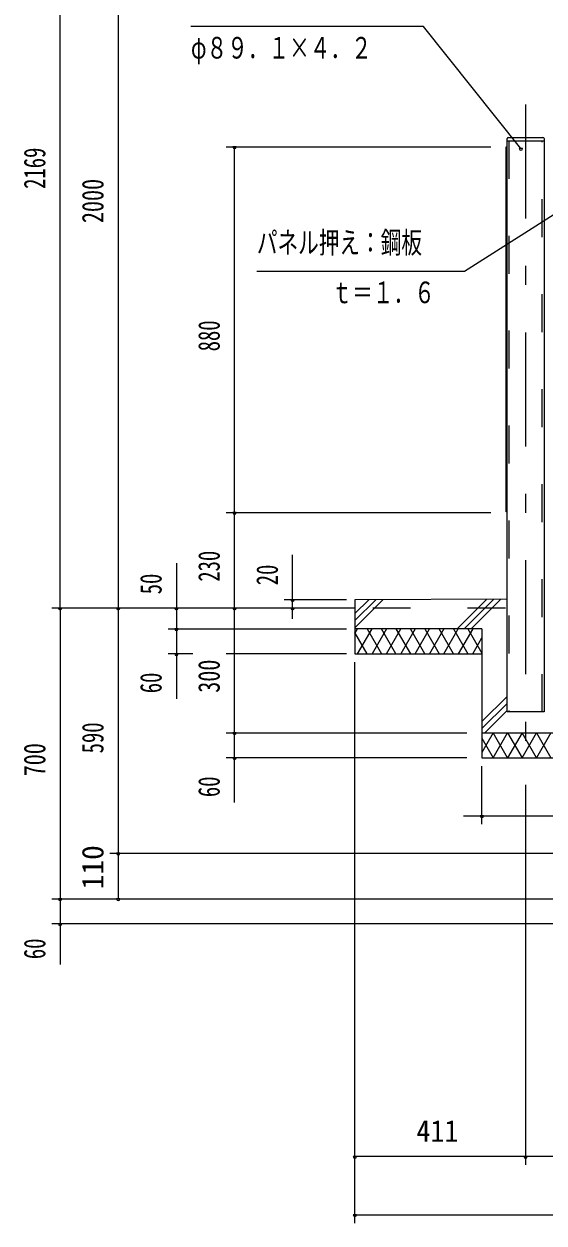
# Model space of a CAD drawing. Units: millimetres, scale not verified. Extents: x -34085 to 34091, y -14700 to 14700.
# Drawn here: x 14091 to 18476, y -3647 to 6454 of the extents above; entities that cross this region are included whole.
import ezdxf
from ezdxf.enums import TextEntityAlignment as Align

# ---------------------------------------------------------------- set-up
doc = ezdxf.new("R2010")
doc.units = ezdxf.units.MM
doc.header["$LTSCALE"] = 80
doc.linetypes.add('USER2', pattern=[10, 4, -6])
doc.linetypes.add('USER3', pattern=[24, 12, -5, 2, -5])
for name, color, linetype, lineweight in [('0-6_2-02BOLD', 7, 'Continuous', 18), ('0-7_2-12HIDDEN', 3, 'USER2', 18), ('0-8_2-22CENTER', 3, 'USER3', 18), ('0-A_2-52DIM', 3, 'Continuous', 18), ('0-B_2-62HATCH', 2, 'Continuous', 18)]:
    doc.layers.add(name, color=color, linetype=linetype, lineweight=lineweight)
doc.styles.add('ＭＳ ゴシック', font='')
doc.styles.get('ＭＳ ゴシック').set_extended_font_data('MS Gothic')

msp = doc.modelspace()

# ---------------------------------------------------------------- linework, layer by layer
at = {"layer": '0-6_2-02BOLD'}
for p, q in [((18163.92, 657.9), (18163.92, 5487.9)), ((18163.92, 5470.4), (18475.77, 5470.4)), ((18174.41, 5498.4), (18465.26, 5498.4)), ((16881.35, 1532.9), (16356.34, 1532.9)), ((17952.24, 1357.9), (16881.35, 1357.9)), ((17952.24, 482.9), (18687.25, 482.9))]:
    msp.add_line(p, q, dxfattribs=at)
for points in [[(18475.77, 5487.9), (18475.77, 657.9), (18163.82, 657.9)], [(18163.92, 2343.5), (18157.09, 2343.5), (18157.09, 5417.9), (18163.92, 5417.9)], [(18163.92, 1609.28), (16881.35, 1602.9), (16881.35, 1147.9), (17952.24, 1147.9)], [(17952.24, 1357.9), (17952.24, 272.9), (18687.25, 272.9), (18687.25, 1357.9)]]:
    msp.add_lwpolyline(points, dxfattribs=at)
for centre, start, end in [((18174.41, 5487.9), 90, 180), ((18465.26, 5487.9), 0, 90)]:
    msp.add_arc(centre, 10.5, start, end, dxfattribs=at)
at = {"layer": '0-7_2-12HIDDEN'}
for p, q in [((18178.62, 5470.4), (18178.62, 657.9)), ((18461.06, 657.9), (18461.06, 5470.4)), ((18161.29, 2343.5), (18161.29, 5417.9)), ((30951.34, 1532.9), (16881.34, 1532.9))]:
    msp.add_line(p, q, dxfattribs=at)
at = {"layer": '0-8_2-22CENTER'}
msp.add_line((18319.85, 5775.85), (18319.85, 132.9), dxfattribs=at)
at = {"layer": '0-A_2-52DIM'}
for p, q in [((14396.34, 1532.9), (14396.34, 9124.4)), ((14886.34, 9124.4), (14886.34, -917.1)), ((15796.35, 5417.9), (18026.96, 5417.9)), ((15880.34, 5417.9), (15852.34, 5417.9)), ((15866.34, 1532.9), (15866.34, 5417.9)), ((18295.19, 5404.79), (18267.19, 5404.79)), ((15796.35, 2337.9), (18026.96, 2337.9)), ((15880.34, 2337.9), (15852.34, 2337.9)), ((16356.35, 1443.48), (16356.35, 1980.9)), ((15376.34, 1910.9), (15376.34, 769.9)), ((16356.35, 1532.9), (14326.35, 1532.9)), ((14410.35, 1532.9), (14382.35, 1532.9)), ((14396.35, 1532.9), (14396.35, -1470.1)), ((14900.35, 1532.9), (14872.35, 1532.9)), ((15390.34, 1532.9), (15362.34, 1532.9)), ((15880.34, 1532.9), (15852.34, 1532.9)), ((15866.35, -105.1), (15866.35, 1532.9)), ((16811.34, 1602.9), (16286.35, 1602.9)), ((16370.34, 1532.9), (16342.34, 1532.9)), ((16370.35, 1602.9), (16342.35, 1602.9)), ((15306.34, 1357.9), (16811.34, 1357.9)), ((15390.34, 1357.9), (15362.34, 1357.9)), ((15513.73, 1147.9), (15306.34, 1147.9)), ((15390.34, 1147.9), (15362.34, 1147.9)), ((16811.34, 1147.9), (15796.35, 1147.9)), ((16881.35, -3647.09), (16881.35, 1077.9)), ((15796.35, 482.9), (17825.05, 482.9)), ((15880.35, 482.9), (15852.35, 482.9)), ((17825.05, 272.9), (15796.35, 272.9)), ((15880.35, 272.9), (15852.35, 272.9)), ((17952.24, -287.1), (17952.24, 202.9)), ((18319.85, 44.69), (18319.85, -3157.09)), ((17796.77, -217.1), (19579.75, -217.1)), ((17966.24, -217.1), (17938.24, -217.1)), ((14816.35, -532.1), (23112.91, -532.1)), ((14900.34, -532.1), (14872.34, -532.1)), ((14326.34, -917.1), (21221.34, -917.1)), ((14410.35, -917.1), (14382.35, -917.1)), ((14900.34, -917.1), (14872.34, -917.1)), ((21221.34, -1127.1), (14326.34, -1127.1)), ((14410.35, -1127.1), (14382.35, -1127.1)), ((16895.35, -3087.09), (16867.35, -3087.09)), ((30951.35, -3087.09), (16881.35, -3087.09)), ((18333.85, -3087.09), (18305.85, -3087.09)), ((16895.35, -3577.09), (16867.35, -3577.09)), ((16881.35, -3577.09), (30951.35, -3577.09))]:
    msp.add_line(p, q, dxfattribs=at)
for points in [[(18281.19, 5404.79), (17458.84, 6432.9), (15498.85, 6432.9)], [(16054.59, 4372.25), (17804.59, 4372.25), (19370.22, 5365.57)]]:
    msp.add_lwpolyline(points, dxfattribs=at)
for centre in [(15866.34, 5417.9), (18281.19, 5404.79), (15866.34, 2337.9), (14396.35, 1532.9), (14886.35, 1532.9), (15376.34, 1532.9), (15866.34, 1532.9), (16356.34, 1532.9), (16356.35, 1602.9), (15376.34, 1357.9), (15376.34, 1147.9), (15866.35, 482.9), (15866.35, 272.9), (17952.24, -217.1), (14886.34, -532.1), (14396.35, -917.1), (14886.34, -917.1), (14396.35, -1127.1), (16881.35, -3087.09), (18319.85, -3087.09), (16881.35, -3577.09)]:
    msp.add_arc(centre, 14, 180, 0, dxfattribs=at)
at = {"layer": '0-B_2-62HATCH'}
for p, q in [((16881.35, 1368.15), (17117.27, 1604.08)), ((17057.58, 1603.78), (16881.35, 1427.54)), ((16881.35, 1486.94), (16997.89, 1603.48)), ((17742.26, 1357.9), (17992.79, 1608.43)), ((18052.48, 1608.73), (17801.66, 1357.9)), ((17861.06, 1357.9), (18112.17, 1609.03)), ((16881.35, 1317.95), (16904.42, 1357.9)), ((16985.25, 1147.9), (16881.35, 1327.86)), ((16904.42, 1147.9), (17025.66, 1357.9)), ((16985.25, 1357.9), (17106.48, 1147.9)), ((17146.91, 1357.9), (17025.66, 1147.9)), ((17227.73, 1147.9), (17106.48, 1357.9)), ((17146.91, 1147.9), (17268.14, 1357.9)), ((17227.73, 1357.9), (17348.97, 1147.9)), ((17389.39, 1357.9), (17268.14, 1147.9)), ((17470.22, 1147.9), (17348.97, 1357.9)), ((17389.39, 1147.9), (17510.63, 1357.9)), ((17470.22, 1357.9), (17591.46, 1147.9)), ((17631.88, 1357.9), (17510.63, 1147.9)), ((17712.7, 1147.9), (17591.46, 1357.9)), ((17631.88, 1147.9), (17753.12, 1357.9)), ((17712.7, 1357.9), (17833.94, 1147.9)), ((17874.37, 1357.9), (17753.12, 1147.9)), ((17833.95, 1357.9), (17952.24, 1153.01)), ((17874.37, 1147.9), (17952.24, 1282.79)), ((18163.92, 789.61), (17952.24, 577.94)), ((17952.24, 518.53), (18163.92, 730.21)), ((18163.92, 670.83), (17975.99, 482.9)), ((18290.04, 272.9), (18411.28, 482.9)), ((18411.28, 482.9), (18532.54, 272.9)), ((18532.54, 482.9), (18411.29, 272.9))]:
    msp.add_line(p, q, dxfattribs=at)
for points in [[(18411.28, 272.9), (18290.04, 482.9), (18168.79, 272.9), (18047.55, 482.9), (17952.24, 317.83)], [(17952.24, 437.98), (18047.55, 272.9), (18168.79, 482.9), (18290.04, 272.9)]]:
    msp.add_lwpolyline(points, dxfattribs=at)

# ---------------------------------------------------------------- texts
at = {"layer": '0-A_2-52DIM', "color": 7, "style": 'ＭＳ ゴシック'}
for s, width, p in [('φ８９．１×４．２', 0.7, (15498.85, 6107.77)), ('パネル押え：鋼板', 0.7, (16054.59, 4467.12)), ('ｔ＝１．６', 0.7, (16684.6, 4047.12)), ('411', 0.95, (17400.09, -3017.09))]:
    msp.add_text(s, height=182.3, dxfattribs=dict(at, width=width)).set_placement(p, align=Align.BOTTOM_LEFT)
for s, width, p in [('2169', 0.7, (14326.35, 5064.92)), ('2000', 0.75, (14816.35, 4776.66)), ('880', 0.7, (15796.34, 3696.29)), ('230', 0.7, (15796.34, 1755.66)), ('20', 0.7, (16286.35, 1725.66)), ('50', 0.7, (15306.34, 1649.5)), ('300', 0.75, (15796.35, 820.16)), ('60', 0.7, (15306.34, 815.94)), ('590', 0.7, (14816.35, 309.47)), ('700', 0.75, (14326.34, 116.1)), ('60', 0.7, (15796.35, -59.06)), ('60', 0.7, (14326.34, -1424.06))]:
    msp.add_text(s, height=182.3, rotation=90, dxfattribs=dict(at, width=width)).set_placement(p, align=Align.BOTTOM_LEFT)
msp.add_text('110', height=182.3, rotation=90, dxfattribs=at).set_placement((14816.35, -836.33), align=Align.BOTTOM_LEFT)

doc.saveas('drawing.dxf')
